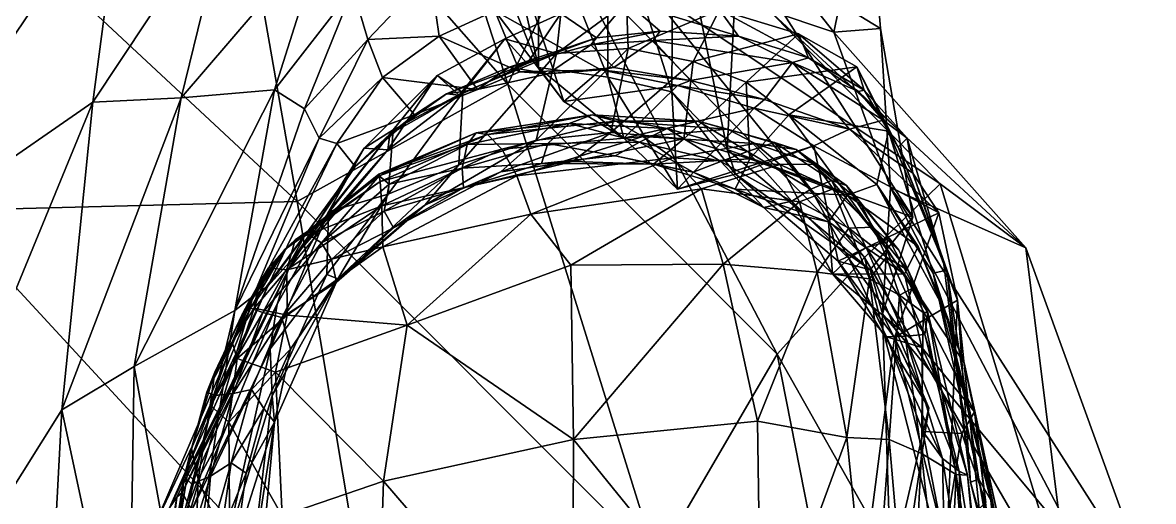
# Model space of a CAD drawing. Extents: x -1.6 to 1.6, y -9.4 to 16.4.
# Drawn here: x 0.526 to 1.495, y 2.853 to 3.263 of the extents above; entities that cross this region are included whole.
import ezdxf

# ---------------------------------------------------------------- set-up
doc = ezdxf.new("R2010")
doc.units = 0
doc.layers.add('DIPLODOC$LWO', color=1, linetype='CONTINUOUS')

msp = doc.modelspace()

# ---------------------------------------------------------------- linework, layer by layer
at = {"layer": 'DIPLODOC$LWO'}
for points in [[(0.69429, 3.49132, 4.54681), (0.94174, 3.21039, 4.4929), (0.84271, 3.51549, 4.28379)], [(0.99394, 3.3205, 4.21262), (0.84271, 3.51549, 4.28379), (0.94174, 3.21039, 4.4929)], [(0.40686, 3.43959, 4.84255), (0.76109, 3.11, 4.76866), (0.69429, 3.49132, 4.54681)], [(0.94174, 3.21039, 4.4929), (0.69429, 3.49132, 4.54681), (0.76109, 3.11, 4.76866)], [(0.76109, 3.11, 4.76866), (0.40686, 3.43959, 4.84255), (0.45885, 3.10232, 5.07512)], [(1.22107, 3.25492, 3.47584), (1.24984, 3.39283, 3.39037), (1.12637, 3.37462, 3.60466)], [(1.2609, 3.2581, 3.11311), (1.13863, 3.33263, 2.94689), (1.24984, 3.39283, 3.39037)], [(1.22107, 3.25492, 3.47584), (1.2609, 3.2581, 3.11311), (1.24984, 3.39283, 3.39037)], [(0.61184, 3.38979, 2.6781), (0.58612, 3.19479, 2.52827), (0.38632, 3.05686, 2.75381)], [(0.50572, 3.36857, 2.97453), (0.61184, 3.38979, 2.6781), (0.38632, 3.05686, 2.75381)], [(0.61184, 3.38979, 2.6781), (0.70455, 3.3735, 2.40181), (0.58612, 3.19479, 2.52827)], [(0.90181, 3.38988, 2.33928), (0.96812, 3.36338, 2.52294), (0.96799, 3.22451, 2.26792)], [(0.94323, 3.3348, 2.13403), (0.90181, 3.38988, 2.33928), (0.96799, 3.22451, 2.26792)], [(1.08336, 3.38479, 2.83204), (1.08218, 3.20372, 2.4254), (1.02713, 3.3777, 2.67525)], [(1.12957, 3.15445, 2.47845), (1.08218, 3.20372, 2.4254), (1.08336, 3.38479, 2.83204)], [(1.13863, 3.33263, 2.94689), (1.12957, 3.15445, 2.47845), (1.08336, 3.38479, 2.83204)], [(0.70455, 3.3735, 2.40181), (0.66169, 3.19856, 2.27141), (0.58612, 3.19479, 2.52827)], [(0.70455, 3.3735, 2.40181), (0.78514, 3.34234, 2.20779), (0.66169, 3.19856, 2.27141)], [(1.02713, 3.3777, 2.67525), (1.02723, 3.21638, 2.3546), (0.96812, 3.36338, 2.52294)], [(1.08218, 3.20372, 2.4254), (1.02723, 3.21638, 2.3546), (1.02713, 3.3777, 2.67525)], [(1.16572, 3.27334, 3.75374), (1.22107, 3.25492, 3.47584), (1.12637, 3.37462, 3.60466)], [(1.02723, 3.21638, 2.3546), (0.96799, 3.22451, 2.26792), (0.96812, 3.36338, 2.52294)], [(0.78514, 3.34234, 2.20779), (0.74169, 3.20546, 2.10123), (0.66169, 3.19856, 2.27141)], [(0.74169, 3.20546, 2.10123), (0.78514, 3.34234, 2.20779), (0.80881, 3.29189, 2.07314)], [(0.93042, 3.27322, 1.94379), (0.94323, 3.3348, 2.13403), (0.98963, 3.19554, 2.03758)], [(0.94323, 3.3348, 2.13403), (0.96799, 3.22451, 2.26792), (0.98963, 3.19554, 2.03758)], [(1.28878, 3.09661, 2.64541), (1.12957, 3.15445, 2.47845), (1.13863, 3.33263, 2.94689)], [(1.2609, 3.2581, 3.11311), (1.28878, 3.09661, 2.64541), (1.13863, 3.33263, 2.94689)], [(0.94174, 3.21039, 4.4929), (1.17255, 2.97932, 4.43327), (0.99394, 3.3205, 4.21262)], [(1.24733, 3.06188, 4.18154), (1.06075, 3.29287, 3.9993), (0.99394, 3.3205, 4.21262)], [(1.17255, 2.97932, 4.43327), (1.24733, 3.06188, 4.18154), (0.99394, 3.3205, 4.21262)], [(0.8217, 3.24869, 1.97452), (0.80881, 3.29189, 2.07314), (0.87507, 3.30472, 2.04101)], [(0.8217, 3.24869, 1.97452), (0.87507, 3.30472, 2.04101), (0.88296, 3.25152, 1.91322)], [(0.88296, 3.25152, 1.91322), (0.87507, 3.30472, 2.04101), (0.93042, 3.27322, 1.94379)], [(0.76738, 3.1891, 1.9986), (0.74169, 3.20546, 2.10123), (0.80881, 3.29189, 2.07314)], [(0.76738, 3.1891, 1.9986), (0.80881, 3.29189, 2.07314), (0.8217, 3.24869, 1.97452)], [(1.31208, 3.12508, 3.92491), (1.16572, 3.27334, 3.75374), (1.06075, 3.29287, 3.9993)], [(1.24733, 3.06188, 4.18154), (1.31208, 3.12508, 3.92491), (1.06075, 3.29287, 3.9993)], [(1.04335, 3.28053, 1.33566), (1.04486, 3.24095, 1.05783), (0.98328, 3.23671, 1.06615)], [(0.98697, 3.2708, 1.34229), (1.04335, 3.28053, 1.33566), (0.98328, 3.23671, 1.06615)], [(1.04335, 3.28053, 1.33566), (0.98697, 3.2708, 1.34229), (1.01767, 3.25014, 1.5421)], [(1.01767, 3.25014, 1.5421), (1.07232, 3.25566, 1.55522), (1.04335, 3.28053, 1.33566)], [(1.04335, 3.28053, 1.33566), (1.07232, 3.25566, 1.55522), (1.13943, 3.25137, 1.53599)], [(1.13943, 3.25137, 1.53599), (1.12308, 3.27392, 1.32587), (1.04335, 3.28053, 1.33566)], [(1.04486, 3.24095, 1.05783), (1.04335, 3.28053, 1.33566), (1.12308, 3.27392, 1.32587)], [(0.88296, 3.25152, 1.91322), (0.93042, 3.27322, 1.94379), (0.95195, 3.2208, 1.81173)], [(0.93042, 3.27322, 1.94379), (0.98963, 3.19554, 2.03758), (1.02135, 3.22262, 1.80521)], [(0.95195, 3.2208, 1.81173), (0.93042, 3.27322, 1.94379), (1.02135, 3.22262, 1.80521)], [(0.939, 3.24901, 1.33345), (0.98697, 3.2708, 1.34229), (0.98328, 3.23671, 1.06615)], [(0.98697, 3.2708, 1.34229), (0.939, 3.24901, 1.33345), (0.95822, 3.22817, 1.5479)], [(0.95822, 3.22817, 1.5479), (1.01767, 3.25014, 1.5421), (0.98697, 3.2708, 1.34229)], [(1.12308, 3.27392, 1.32587), (1.10034, 3.22973, 1.05837), (1.04486, 3.24095, 1.05783)], [(1.10034, 3.22973, 1.05837), (1.12308, 3.27392, 1.32587), (1.19084, 3.25355, 1.32182)], [(1.12308, 3.27392, 1.32587), (1.13943, 3.25137, 1.53599), (1.19944, 3.23296, 1.53173)], [(1.19944, 3.23296, 1.53173), (1.19084, 3.25355, 1.32182), (1.12308, 3.27392, 1.32587)], [(1.38548, 3.07022, 3.62038), (1.22107, 3.25492, 3.47584), (1.16572, 3.27334, 3.75374)], [(1.31208, 3.12508, 3.92491), (1.38548, 3.07022, 3.62038), (1.16572, 3.27334, 3.75374)], [(1.26969, 3.12149, 3.12965), (1.2609, 3.2581, 3.11311), (1.22107, 3.25492, 3.47584)], [(1.2609, 3.2581, 3.11311), (1.26969, 3.12149, 3.12965), (1.28878, 3.09661, 2.64541)], [(0.78003, 3.1642, 1.92586), (0.76738, 3.1891, 1.9986), (0.8217, 3.24869, 1.97452)], [(0.78003, 3.1642, 1.92586), (0.8217, 3.24869, 1.97452), (0.83428, 3.21604, 1.88778)], [(0.83428, 3.21604, 1.88778), (0.8217, 3.24869, 1.97452), (0.88296, 3.25152, 1.91322)], [(0.83428, 3.21604, 1.88778), (0.88296, 3.25152, 1.91322), (0.91555, 3.2059, 1.75697)], [(0.88103, 3.21776, 1.34303), (0.939, 3.24901, 1.33345), (0.90304, 3.20324, 1.05508)], [(0.939, 3.24901, 1.33345), (0.88103, 3.21776, 1.34303), (0.90006, 3.20104, 1.54978)], [(0.91555, 3.2059, 1.75697), (0.88296, 3.25152, 1.91322), (0.95195, 3.2208, 1.81173)], [(0.90006, 3.20104, 1.54978), (0.95822, 3.22817, 1.5479), (0.939, 3.24901, 1.33345)], [(0.98328, 3.23671, 1.06615), (0.90304, 3.20324, 1.05508), (0.939, 3.24901, 1.33345)], [(1.01767, 3.25014, 1.5421), (0.95822, 3.22817, 1.5479), (0.94287, 3.22492, 1.63179)], [(0.94287, 3.22492, 1.63179), (1.01289, 3.24407, 1.61093), (1.01767, 3.25014, 1.5421)], [(1.07232, 3.25566, 1.55522), (1.01767, 3.25014, 1.5421), (1.01289, 3.24407, 1.61093)], [(1.01289, 3.24407, 1.61093), (1.06614, 3.24778, 1.61082), (1.07232, 3.25566, 1.55522)], [(1.06614, 3.24778, 1.61082), (1.01289, 3.24407, 1.61093), (1.03241, 3.22455, 1.73748)], [(1.03241, 3.22455, 1.73748), (1.09824, 3.21357, 1.74728), (1.06614, 3.24778, 1.61082)], [(1.06614, 3.24778, 1.61082), (1.13943, 3.25137, 1.53599), (1.07232, 3.25566, 1.55522)], [(1.06614, 3.24778, 1.61082), (1.18558, 3.22892, 1.59742), (1.13943, 3.25137, 1.53599)], [(1.18558, 3.22892, 1.59742), (1.06614, 3.24778, 1.61082), (1.09824, 3.21357, 1.74728)], [(1.19084, 3.25355, 1.32182), (1.14584, 3.21199, 1.0549), (1.10034, 3.22973, 1.05837)], [(1.18558, 3.22892, 1.59742), (1.19944, 3.23296, 1.53173), (1.13943, 3.25137, 1.53599)], [(1.14584, 3.21199, 1.0549), (1.19084, 3.25355, 1.32182), (1.24074, 3.22518, 1.31695)], [(1.19084, 3.25355, 1.32182), (1.19944, 3.23296, 1.53173), (1.24696, 3.2053, 1.52279)], [(1.24696, 3.2053, 1.52279), (1.24074, 3.22518, 1.31695), (1.19084, 3.25355, 1.32182)], [(1.22107, 3.25492, 3.47584), (1.38548, 3.07022, 3.62038), (1.26969, 3.12149, 3.12965)], [(0.98328, 3.23671, 1.06615), (0.96606, 3.16233, 0.77554), (0.89982, 3.14136, 0.77294)], [(0.90304, 3.20324, 1.05508), (0.98328, 3.23671, 1.06615), (0.89982, 3.14136, 0.77294)], [(0.97585, 3.21911, 1.75274), (1.01289, 3.24407, 1.61093), (0.94287, 3.22492, 1.63179)], [(1.04486, 3.24095, 1.05783), (1.02994, 3.16901, 0.77397), (0.96606, 3.16233, 0.77554)], [(0.98328, 3.23671, 1.06615), (1.04486, 3.24095, 1.05783), (0.96606, 3.16233, 0.77554)], [(0.97585, 3.21911, 1.75274), (1.03241, 3.22455, 1.73748), (1.01289, 3.24407, 1.61093)], [(1.02994, 3.16901, 0.77397), (1.04486, 3.24095, 1.05783), (1.10034, 3.22973, 1.05837)], [(0.95822, 3.22817, 1.5479), (0.90006, 3.20104, 1.54978), (0.88905, 3.20213, 1.62646)], [(0.88905, 3.20213, 1.62646), (0.94287, 3.22492, 1.63179), (0.95822, 3.22817, 1.5479)], [(1.10034, 3.22973, 1.05837), (1.09259, 3.16341, 0.77442), (1.02994, 3.16901, 0.77397)], [(1.09259, 3.16341, 0.77442), (1.10034, 3.22973, 1.05837), (1.14584, 3.21199, 1.0549)], [(1.09824, 3.21357, 1.74728), (1.16156, 3.19713, 1.7532), (1.18558, 3.22892, 1.59742)], [(1.16156, 3.19713, 1.7532), (1.23433, 3.17174, 1.73231), (1.18558, 3.22892, 1.59742)], [(1.18558, 3.22892, 1.59742), (1.24228, 3.20406, 1.60287), (1.19944, 3.23296, 1.53173)], [(1.18558, 3.22892, 1.59742), (1.26333, 3.1795, 1.66026), (1.24228, 3.20406, 1.60287)], [(1.23433, 3.17174, 1.73231), (1.26333, 3.1795, 1.66026), (1.18558, 3.22892, 1.59742)], [(1.24228, 3.20406, 1.60287), (1.24696, 3.2053, 1.52279), (1.19944, 3.23296, 1.53173)], [(0.81865, 3.15552, 1.3471), (0.88103, 3.21776, 1.34303), (0.84344, 3.17137, 1.07483)], [(0.88103, 3.21776, 1.34303), (0.81865, 3.15552, 1.3471), (0.8388, 3.15409, 1.53835)], [(0.8388, 3.15409, 1.53835), (0.90006, 3.20104, 1.54978), (0.88103, 3.21776, 1.34303)], [(0.90304, 3.20324, 1.05508), (0.84344, 3.17137, 1.07483), (0.88103, 3.21776, 1.34303)], [(0.91555, 3.2059, 1.75697), (0.94287, 3.22492, 1.63179), (0.88905, 3.20213, 1.62646)], [(0.91555, 3.2059, 1.75697), (0.97585, 3.21911, 1.75274), (0.94287, 3.22492, 1.63179)], [(0.95195, 3.2208, 1.81173), (0.97585, 3.21911, 1.75274), (0.91555, 3.2059, 1.75697)], [(0.95195, 3.2208, 1.81173), (1.02135, 3.22262, 1.80521), (0.97585, 3.21911, 1.75274)], [(1.0411, 3.16402, 2.08883), (0.98963, 3.19554, 2.03758), (0.96799, 3.22451, 2.26792)], [(1.02723, 3.21638, 2.3546), (1.0411, 3.16402, 2.08883), (0.96799, 3.22451, 2.26792)], [(1.02135, 3.22262, 1.80521), (1.03241, 3.22455, 1.73748), (0.97585, 3.21911, 1.75274)], [(1.08703, 3.20918, 1.81423), (1.02135, 3.22262, 1.80521), (0.98963, 3.19554, 2.03758)], [(1.09824, 3.21357, 1.74728), (1.03241, 3.22455, 1.73748), (1.02135, 3.22262, 1.80521)], [(1.02135, 3.22262, 1.80521), (1.08703, 3.20918, 1.81423), (1.09824, 3.21357, 1.74728)], [(1.24074, 3.22518, 1.31695), (1.18249, 3.18412, 1.0525), (1.14584, 3.21199, 1.0549)], [(1.18249, 3.18412, 1.0525), (1.24074, 3.22518, 1.31695), (1.26775, 3.17005, 1.3073)], [(1.24074, 3.22518, 1.31695), (1.24696, 3.2053, 1.52279), (1.2762, 3.15635, 1.50282)], [(1.2762, 3.15635, 1.50282), (1.26775, 3.17005, 1.3073), (1.24074, 3.22518, 1.31695)], [(0.76109, 3.11, 4.76866), (1.06919, 2.80185, 4.68627), (0.94174, 3.21039, 4.4929)], [(0.79504, 3.1596, 1.86432), (0.78003, 3.1642, 1.92586), (0.83428, 3.21604, 1.88778)], [(0.79504, 3.1596, 1.86432), (0.83428, 3.21604, 1.88778), (0.86179, 3.18401, 1.76243)], [(0.86179, 3.18401, 1.76243), (0.83428, 3.21604, 1.88778), (0.91555, 3.2059, 1.75697)], [(1.17255, 2.97932, 4.43327), (0.94174, 3.21039, 4.4929), (1.06919, 2.80185, 4.68627)], [(1.0411, 3.16402, 2.08883), (1.08703, 3.20918, 1.81423), (0.98963, 3.19554, 2.03758)], [(1.08708, 3.12036, 2.13982), (1.0411, 3.16402, 2.08883), (1.02723, 3.21638, 2.3546)], [(1.08218, 3.20372, 2.4254), (1.08708, 3.12036, 2.13982), (1.02723, 3.21638, 2.3546)], [(1.15264, 3.18968, 1.81835), (1.08703, 3.20918, 1.81423), (1.0411, 3.16402, 2.08883)], [(1.16156, 3.19713, 1.7532), (1.09824, 3.21357, 1.74728), (1.08703, 3.20918, 1.81423)], [(1.08703, 3.20918, 1.81423), (1.15264, 3.18968, 1.81835), (1.16156, 3.19713, 1.7532)], [(1.14584, 3.21199, 1.0549), (1.14892, 3.14654, 0.77962), (1.09259, 3.16341, 0.77442)], [(1.14892, 3.14654, 0.77962), (1.14584, 3.21199, 1.0549), (1.18249, 3.18412, 1.0525)], [(0.55935, 2.9316, 2.43012), (0.58612, 3.19479, 2.52827), (0.66169, 3.19856, 2.27141)], [(0.62141, 2.96874, 2.15369), (0.55935, 2.9316, 2.43012), (0.66169, 3.19856, 2.27141)], [(0.62141, 2.96874, 2.15369), (0.66169, 3.19856, 2.27141), (0.74169, 3.20546, 2.10123)], [(0.70774, 3.0167, 1.92238), (0.62141, 2.96874, 2.15369), (0.74169, 3.20546, 2.10123)], [(0.70774, 3.0167, 1.92238), (0.74169, 3.20546, 2.10123), (0.76738, 3.1891, 1.9986)], [(0.90006, 3.20104, 1.54978), (0.8388, 3.15409, 1.53835), (0.84052, 3.16756, 1.6393)], [(0.90304, 3.20324, 1.05508), (0.89982, 3.14136, 0.77294), (0.83901, 3.11626, 0.79902)], [(0.84344, 3.17137, 1.07483), (0.90304, 3.20324, 1.05508), (0.83901, 3.11626, 0.79902)], [(0.84052, 3.16756, 1.6393), (0.88905, 3.20213, 1.62646), (0.90006, 3.20104, 1.54978)], [(0.86179, 3.18401, 1.76243), (0.88905, 3.20213, 1.62646), (0.84052, 3.16756, 1.6393)], [(0.86179, 3.18401, 1.76243), (0.91555, 3.2059, 1.75697), (0.88905, 3.20213, 1.62646)], [(1.13688, 3.13337, 2.16762), (1.08708, 3.12036, 2.13982), (1.08218, 3.20372, 2.4254)], [(1.12957, 3.15445, 2.47845), (1.13688, 3.13337, 2.16762), (1.08218, 3.20372, 2.4254)], [(1.24228, 3.20406, 1.60287), (1.28379, 3.16413, 1.59373), (1.24696, 3.2053, 1.52279)], [(1.28379, 3.16413, 1.59373), (1.24228, 3.20406, 1.60287), (1.26333, 3.1795, 1.66026)], [(1.28379, 3.16413, 1.59373), (1.2762, 3.15635, 1.50282), (1.24696, 3.2053, 1.52279)], [(0.32139, 2.55201, 2.62744), (0.38632, 3.05686, 2.75381), (0.58612, 3.19479, 2.52827)], [(0.55935, 2.9316, 2.43012), (0.32139, 2.55201, 2.62744), (0.58612, 3.19479, 2.52827)], [(0.70774, 3.0167, 1.92238), (0.76738, 3.1891, 1.9986), (0.78003, 3.1642, 1.92586)], [(1.08708, 3.12036, 2.13982), (1.15264, 3.18968, 1.81835), (1.0411, 3.16402, 2.08883)], [(1.20388, 3.15754, 1.81826), (1.15264, 3.18968, 1.81835), (1.08708, 3.12036, 2.13982)], [(1.23433, 3.17174, 1.73231), (1.16156, 3.19713, 1.7532), (1.15264, 3.18968, 1.81835)], [(1.15264, 3.18968, 1.81835), (1.20388, 3.15754, 1.81826), (1.23433, 3.17174, 1.73231)], [(0.79504, 3.1596, 1.86432), (0.86179, 3.18401, 1.76243), (0.81092, 3.13989, 1.77173)], [(0.81092, 3.13989, 1.77173), (0.86179, 3.18401, 1.76243), (0.84052, 3.16756, 1.6393)], [(0.99425, 3.17675, 0.22497), (1.01382, 3.18419, 0.16854), (0.91467, 3.16878, 0.1615)], [(0.92415, 3.1672, 0.11745), (0.91467, 3.16878, 0.1615), (1.01382, 3.18419, 0.16854)], [(1.01382, 3.18419, 0.16854), (1.03421, 3.17864, 0.12486), (0.92415, 3.1672, 0.11745)], [(0.93653, 3.15456, 0.08059), (0.92415, 3.1672, 0.11745), (1.03421, 3.17864, 0.12486)], [(1.03421, 3.17864, 0.12486), (1.05739, 3.16549, 0.08874), (0.93653, 3.15456, 0.08059)], [(1.01382, 3.18419, 0.16854), (0.99425, 3.17675, 0.22497), (1.07829, 3.17239, 0.23142)], [(1.07829, 3.17239, 0.23142), (1.10479, 3.17861, 0.17763), (1.01382, 3.18419, 0.16854)], [(1.03421, 3.17864, 0.12486), (1.01382, 3.18419, 0.16854), (1.10479, 3.17861, 0.17763)], [(1.10479, 3.17861, 0.17763), (1.13, 3.17179, 0.13296), (1.03421, 3.17864, 0.12486)], [(1.05739, 3.16549, 0.08874), (1.03421, 3.17864, 0.12486), (1.13, 3.17179, 0.13296)], [(1.07829, 3.17239, 0.23142), (1.1471, 3.15269, 0.23646), (1.10479, 3.17861, 0.17763)], [(1.10479, 3.17861, 0.17763), (1.17014, 3.1603, 0.1786), (1.13, 3.17179, 0.13296)], [(1.1471, 3.15269, 0.23646), (1.17014, 3.1603, 0.1786), (1.10479, 3.17861, 0.17763)], [(1.18249, 3.18412, 1.0525), (1.23268, 3.11517, 0.76963), (1.14892, 3.14654, 0.77962)], [(1.23268, 3.11517, 0.76963), (1.18249, 3.18412, 1.0525), (1.25793, 3.12443, 1.04822)], [(1.26775, 3.17005, 1.3073), (1.25793, 3.12443, 1.04822), (1.18249, 3.18412, 1.0525)], [(1.28876, 3.13408, 1.66295), (1.26333, 3.1795, 1.66026), (1.23433, 3.17174, 1.73231)], [(1.26333, 3.1795, 1.66026), (1.28876, 3.13408, 1.66295), (1.28379, 3.16413, 1.59373)], [(0.788, 3.1011, 1.05764), (0.84344, 3.17137, 1.07483), (0.83901, 3.11626, 0.79902)], [(0.84344, 3.17137, 1.07483), (0.788, 3.1011, 1.05764), (0.81865, 3.15552, 1.3471)], [(0.83117, 3.13324, 0.12692), (0.83155, 3.13175, 0.17936), (0.91467, 3.16878, 0.1615)], [(0.91467, 3.16878, 0.1615), (0.92415, 3.1672, 0.11745), (0.83117, 3.13324, 0.12692)], [(0.90682, 3.15862, 0.22357), (0.91467, 3.16878, 0.1615), (0.83155, 3.13175, 0.17936)], [(0.97588, 3.15947, 0.29529), (0.99425, 3.17675, 0.22497), (0.90682, 3.15862, 0.22357)], [(0.91467, 3.16878, 0.1615), (0.90682, 3.15862, 0.22357), (0.99425, 3.17675, 0.22497)], [(1.02994, 3.16901, 0.77397), (0.99711, 3.14412, 0.57135), (0.93576, 3.1353, 0.572)], [(0.96606, 3.16233, 0.77554), (1.02994, 3.16901, 0.77397), (0.93576, 3.1353, 0.572)], [(0.99425, 3.17675, 0.22497), (0.97588, 3.15947, 0.29529), (1.05443, 3.16074, 0.29663)], [(1.05443, 3.16074, 0.29663), (1.07829, 3.17239, 0.23142), (0.99425, 3.17675, 0.22497)], [(0.99711, 3.14412, 0.57135), (1.02994, 3.16901, 0.77397), (1.09259, 3.16341, 0.77442)], [(1.05443, 3.16074, 0.29663), (1.12411, 3.14411, 0.30405), (1.07829, 3.17239, 0.23142)], [(1.13, 3.17179, 0.13296), (1.15352, 3.15965, 0.09595), (1.05739, 3.16549, 0.08874)], [(1.12411, 3.14411, 0.30405), (1.1471, 3.15269, 0.23646), (1.07829, 3.17239, 0.23142)], [(1.15352, 3.15965, 0.09595), (1.13, 3.17179, 0.13296), (1.18872, 3.15441, 0.1299)], [(1.17014, 3.1603, 0.1786), (1.18872, 3.15441, 0.1299), (1.13, 3.17179, 0.13296)], [(1.31111, 3.1002, 1.70932), (1.23433, 3.17174, 1.73231), (1.20388, 3.15754, 1.81826)], [(1.23433, 3.17174, 1.73231), (1.31111, 3.1002, 1.70932), (1.28876, 3.13408, 1.66295)], [(1.26775, 3.17005, 1.3073), (1.30617, 3.0486, 1.2804), (1.25793, 3.12443, 1.04822)], [(1.31793, 3.05118, 1.4515), (1.30617, 3.0486, 1.2804), (1.26775, 3.17005, 1.3073)], [(1.2762, 3.15635, 1.50282), (1.31793, 3.05118, 1.4515), (1.26775, 3.17005, 1.3073)], [(0.78003, 3.1642, 1.92586), (0.72344, 3.02897, 1.83807), (0.70774, 3.0167, 1.92238)], [(0.72344, 3.02897, 1.83807), (0.78003, 3.1642, 1.92586), (0.79504, 3.1596, 1.86432)], [(0.79504, 3.1596, 1.86432), (0.73604, 3.03744, 1.75055), (0.72344, 3.02897, 1.83807)], [(0.73604, 3.03744, 1.75055), (0.79504, 3.1596, 1.86432), (0.81092, 3.13989, 1.77173)], [(0.75956, 3.06331, 1.62647), (0.84052, 3.16756, 1.6393), (0.8388, 3.15409, 1.53835)], [(0.81092, 3.13989, 1.77173), (0.84052, 3.16756, 1.6393), (0.75956, 3.06331, 1.62647)], [(0.83235, 3.12706, 0.08832), (0.83117, 3.13324, 0.12692), (0.92415, 3.1672, 0.11745)], [(0.92415, 3.1672, 0.11745), (0.93653, 3.15456, 0.08059), (0.83235, 3.12706, 0.08832)], [(0.96606, 3.16233, 0.77554), (0.93576, 3.1353, 0.572), (0.87052, 3.10667, 0.57603)], [(0.89982, 3.14136, 0.77294), (0.96606, 3.16233, 0.77554), (0.87052, 3.10667, 0.57603)], [(0.97041, 3.14245, 0.38619), (0.97588, 3.15947, 0.29529), (0.90261, 3.1383, 0.29965)], [(0.90682, 3.15862, 0.22357), (0.90261, 3.1383, 0.29965), (0.97588, 3.15947, 0.29529)], [(0.94935, 3.13172, 0.04663), (0.93653, 3.15456, 0.08059), (1.05739, 3.16549, 0.08874)], [(1.05739, 3.16549, 0.08874), (1.08319, 3.14737, 0.05615), (0.94935, 3.13172, 0.04663)], [(0.97588, 3.15947, 0.29529), (0.97041, 3.14245, 0.38619), (1.03378, 3.14908, 0.37128)], [(1.03378, 3.14908, 0.37128), (1.05443, 3.16074, 0.29663), (0.97588, 3.15947, 0.29529)], [(1.09259, 3.16341, 0.77442), (1.0665, 3.14185, 0.56034), (0.99711, 3.14412, 0.57135)], [(1.03378, 3.14908, 0.37128), (1.10042, 3.13511, 0.39358), (1.05443, 3.16074, 0.29663)], [(1.10042, 3.13511, 0.39358), (1.12411, 3.14411, 0.30405), (1.05443, 3.16074, 0.29663)], [(1.08319, 3.14737, 0.05615), (1.05739, 3.16549, 0.08874), (1.15352, 3.15965, 0.09595)], [(1.0665, 3.14185, 0.56034), (1.09259, 3.16341, 0.77442), (1.14892, 3.14654, 0.77962)], [(1.15352, 3.15965, 0.09595), (1.17475, 3.14151, 0.06187), (1.08319, 3.14737, 0.05615)], [(1.1471, 3.15269, 0.23646), (1.20139, 3.12046, 0.23725), (1.17014, 3.1603, 0.1786)], [(1.20535, 3.14197, 0.09217), (1.15352, 3.15965, 0.09595), (1.18872, 3.15441, 0.1299)], [(1.17475, 3.14151, 0.06187), (1.15352, 3.15965, 0.09595), (1.20535, 3.14197, 0.09217)], [(1.17014, 3.1603, 0.1786), (1.21897, 3.12782, 0.17081), (1.18872, 3.15441, 0.1299)], [(1.20139, 3.12046, 0.23725), (1.21897, 3.12782, 0.17081), (1.17014, 3.1603, 0.1786)], [(1.2762, 3.15635, 1.50282), (1.28379, 3.16413, 1.59373), (1.31539, 3.05622, 1.56736)], [(1.31539, 3.05622, 1.56736), (1.28379, 3.16413, 1.59373), (1.28876, 3.13408, 1.66295)], [(0.74391, 3.02204, 1.31852), (0.81865, 3.15552, 1.3471), (0.788, 3.1011, 1.05764)], [(0.81865, 3.15552, 1.3471), (0.74391, 3.02204, 1.31852), (0.75364, 3.05204, 1.50943)], [(0.75364, 3.05204, 1.50943), (0.8388, 3.15409, 1.53835), (0.81865, 3.15552, 1.3471)], [(0.8388, 3.15409, 1.53835), (0.75364, 3.05204, 1.50943), (0.75956, 3.06331, 1.62647)], [(0.83155, 3.13175, 0.17936), (0.83997, 3.12487, 0.23983), (0.90682, 3.15862, 0.22357)], [(0.83366, 3.10604, 0.05223), (0.83235, 3.12706, 0.08832), (0.93653, 3.15456, 0.08059)], [(0.93653, 3.15456, 0.08059), (0.94935, 3.13172, 0.04663), (0.83366, 3.10604, 0.05223)], [(0.90261, 3.1383, 0.29965), (0.90682, 3.15862, 0.22357), (0.83997, 3.12487, 0.23983)], [(1.13688, 3.13337, 2.16762), (1.20388, 3.15754, 1.81826), (1.08708, 3.12036, 2.13982)], [(1.12411, 3.14411, 0.30405), (1.18502, 3.11017, 0.31381), (1.1471, 3.15269, 0.23646)], [(1.25212, 3.05149, 2.32052), (1.13688, 3.13337, 2.16762), (1.12957, 3.15445, 2.47845)], [(1.28878, 3.09661, 2.64541), (1.25212, 3.05149, 2.32052), (1.12957, 3.15445, 2.47845)], [(1.22478, 3.05875, 1.8667), (1.20388, 3.15754, 1.81826), (1.13688, 3.13337, 2.16762)], [(1.18502, 3.11017, 0.31381), (1.20139, 3.12046, 0.23725), (1.1471, 3.15269, 0.23646)], [(1.20535, 3.14197, 0.09217), (1.18872, 3.15441, 0.1299), (1.23173, 3.12352, 0.11942)], [(1.21897, 3.12782, 0.17081), (1.23173, 3.12352, 0.11942), (1.18872, 3.15441, 0.1299)], [(1.20388, 3.15754, 1.81826), (1.22478, 3.05875, 1.8667), (1.31111, 3.1002, 1.70932)], [(1.31539, 3.05622, 1.56736), (1.31793, 3.05118, 1.4515), (1.2762, 3.15635, 1.50282)], [(0.73604, 3.03744, 1.75055), (0.81092, 3.13989, 1.77173), (0.75956, 3.06331, 1.62647)], [(0.89982, 3.14136, 0.77294), (0.87052, 3.10667, 0.57603), (0.79594, 3.04364, 0.61354)], [(0.83901, 3.11626, 0.79902), (0.89982, 3.14136, 0.77294), (0.79594, 3.04364, 0.61354)], [(0.90261, 3.1383, 0.29965), (0.90364, 3.12151, 0.39084), (0.97041, 3.14245, 0.38619)], [(0.99711, 3.14412, 0.57135), (0.97041, 3.14245, 0.38619), (0.90364, 3.12151, 0.39084)], [(0.93576, 3.1353, 0.572), (0.99711, 3.14412, 0.57135), (0.90364, 3.12151, 0.39084)], [(0.96135, 3.09892, 0.02139), (0.94935, 3.13172, 0.04663), (1.08319, 3.14737, 0.05615)], [(1.08319, 3.14737, 0.05615), (1.10759, 3.12065, 0.02892), (0.96135, 3.09892, 0.02139)], [(1.0665, 3.14185, 0.56034), (1.03378, 3.14908, 0.37128), (0.97041, 3.14245, 0.38619)], [(0.99711, 3.14412, 0.57135), (1.0665, 3.14185, 0.56034), (0.97041, 3.14245, 0.38619)], [(1.10042, 3.13511, 0.39358), (1.03378, 3.14908, 0.37128), (1.0665, 3.14185, 0.56034)], [(1.14892, 3.14654, 0.77962), (1.13661, 3.12034, 0.58166), (1.0665, 3.14185, 0.56034)], [(1.13661, 3.12034, 0.58166), (1.10042, 3.13511, 0.39358), (1.0665, 3.14185, 0.56034)], [(1.10759, 3.12065, 0.02892), (1.08319, 3.14737, 0.05615), (1.17475, 3.14151, 0.06187)], [(1.10042, 3.13511, 0.39358), (1.16097, 3.10473, 0.40601), (1.12411, 3.14411, 0.30405)], [(1.17475, 3.14151, 0.06187), (1.19155, 3.10954, 0.03509), (1.10759, 3.12065, 0.02892)], [(1.16097, 3.10473, 0.40601), (1.18502, 3.11017, 0.31381), (1.12411, 3.14411, 0.30405)], [(1.13661, 3.12034, 0.58166), (1.14892, 3.14654, 0.77962), (1.23268, 3.11517, 0.76963)], [(1.22046, 3.12067, 0.06101), (1.17475, 3.14151, 0.06187), (1.20535, 3.14197, 0.09217)], [(1.19155, 3.10954, 0.03509), (1.17475, 3.14151, 0.06187), (1.22046, 3.12067, 0.06101)], [(1.24277, 3.11045, 0.08608), (1.20535, 3.14197, 0.09217), (1.23173, 3.12352, 0.11942)], [(1.22046, 3.12067, 0.06101), (1.20535, 3.14197, 0.09217), (1.24277, 3.11045, 0.08608)], [(0.83117, 3.13324, 0.12692), (0.75063, 3.06878, 0.10909), (0.76872, 3.08276, 0.16577)], [(0.75063, 3.06878, 0.10909), (0.83117, 3.13324, 0.12692), (0.83235, 3.12706, 0.08832)], [(0.83155, 3.13175, 0.17936), (0.83117, 3.13324, 0.12692), (0.76872, 3.08276, 0.16577)], [(0.83155, 3.13175, 0.17936), (0.76872, 3.08276, 0.16577), (0.78187, 3.0746, 0.24525)], [(0.83997, 3.12487, 0.23983), (0.83155, 3.13175, 0.17936), (0.78187, 3.0746, 0.24525)], [(0.83454, 3.07119, 0.02681), (0.83366, 3.10604, 0.05223), (0.94935, 3.13172, 0.04663)], [(0.94935, 3.13172, 0.04663), (0.96135, 3.09892, 0.02139), (0.83454, 3.07119, 0.02681)], [(0.90364, 3.12151, 0.39084), (0.90261, 3.1383, 0.29965), (0.83566, 3.10164, 0.30772)], [(0.83997, 3.12487, 0.23983), (0.83566, 3.10164, 0.30772), (0.90261, 3.1383, 0.29965)], [(0.93576, 3.1353, 0.572), (0.90364, 3.12151, 0.39084), (0.84376, 3.08732, 0.40402)], [(0.87052, 3.10667, 0.57603), (0.93576, 3.1353, 0.572), (0.84376, 3.08732, 0.40402)], [(1.16097, 3.10473, 0.40601), (1.10042, 3.13511, 0.39358), (1.13661, 3.12034, 0.58166)], [(1.25212, 3.05149, 2.32052), (1.22478, 3.05875, 1.8667), (1.13688, 3.13337, 2.16762)], [(1.32706, 3.02532, 1.66486), (1.28876, 3.13408, 1.66295), (1.31111, 3.1002, 1.70932)], [(1.32706, 3.02532, 1.66486), (1.31539, 3.05622, 1.56736), (1.28876, 3.13408, 1.66295)], [(0.7595, 3.07707, 0.07412), (0.75063, 3.06878, 0.10909), (0.83235, 3.12706, 0.08832)], [(0.7595, 3.07707, 0.07412), (0.83235, 3.12706, 0.08832), (0.83366, 3.10604, 0.05223)], [(0.83566, 3.10164, 0.30772), (0.83997, 3.12487, 0.23983), (0.78187, 3.0746, 0.24525)], [(0.83566, 3.10164, 0.30772), (0.84376, 3.08732, 0.40402), (0.90364, 3.12151, 0.39084)], [(0.99556, 3.05532, 0.00823), (0.96135, 3.09892, 0.02139), (1.10759, 3.12065, 0.02892)], [(1.10759, 3.12065, 0.02892), (1.12626, 3.05614, 0.0135), (0.99556, 3.05532, 0.00823)], [(1.12626, 3.05614, 0.0135), (1.10759, 3.12065, 0.02892), (1.19155, 3.10954, 0.03509)], [(1.23268, 3.11517, 0.76963), (1.21642, 3.09235, 0.56746), (1.13661, 3.12034, 0.58166)], [(1.21642, 3.09235, 0.56746), (1.16097, 3.10473, 0.40601), (1.13661, 3.12034, 0.58166)], [(1.18502, 3.11017, 0.31381), (1.234, 3.06122, 0.29773), (1.20139, 3.12046, 0.23725)], [(1.23375, 3.08712, 0.03791), (1.19155, 3.10954, 0.03509), (1.22046, 3.12067, 0.06101)], [(1.20139, 3.12046, 0.23725), (1.24881, 3.07047, 0.21361), (1.21897, 3.12782, 0.17081)], [(1.234, 3.06122, 0.29773), (1.24881, 3.07047, 0.21361), (1.20139, 3.12046, 0.23725)], [(1.21897, 3.12782, 0.17081), (1.26328, 3.0745, 0.14418), (1.23173, 3.12352, 0.11942)], [(1.24881, 3.07047, 0.21361), (1.26328, 3.0745, 0.14418), (1.21897, 3.12782, 0.17081)], [(1.25448, 3.08781, 0.06257), (1.22046, 3.12067, 0.06101), (1.24277, 3.11045, 0.08608)], [(1.23375, 3.08712, 0.03791), (1.22046, 3.12067, 0.06101), (1.25448, 3.08781, 0.06257)], [(1.24277, 3.11045, 0.08608), (1.23173, 3.12352, 0.11942), (1.26693, 3.07977, 0.104)], [(1.26328, 3.0745, 0.14418), (1.26693, 3.07977, 0.104), (1.23173, 3.12352, 0.11942)], [(1.25793, 3.12443, 1.04822), (1.29321, 3.07123, 0.8159), (1.23268, 3.11517, 0.76963)], [(1.42475, 2.75555, 3.98323), (1.31208, 3.12508, 3.92491), (1.24733, 3.06188, 4.18154)], [(1.25793, 3.12443, 1.04822), (1.31643, 3.01608, 1.04256), (1.29321, 3.07123, 0.8159)], [(1.30617, 3.0486, 1.2804), (1.31643, 3.01608, 1.04256), (1.25793, 3.12443, 1.04822)], [(1.26969, 3.12149, 3.12965), (1.26263, 3.01368, 2.60919), (1.28878, 3.09661, 2.64541)], [(1.26969, 3.12149, 3.12965), (1.4348, 2.80722, 3.0636), (1.26263, 3.01368, 2.60919)], [(1.49484, 2.76917, 3.52031), (1.4348, 2.80722, 3.0636), (1.26969, 3.12149, 3.12965)], [(1.38548, 3.07022, 3.62038), (1.49484, 2.76917, 3.52031), (1.26969, 3.12149, 3.12965)], [(1.38548, 3.07022, 3.62038), (1.31208, 3.12508, 3.92491), (1.42475, 2.75555, 3.98323)], [(0.78667, 3.04749, 0.79768), (0.83901, 3.11626, 0.79902), (0.79594, 3.04364, 0.61354)], [(0.83901, 3.11626, 0.79902), (0.78667, 3.04749, 0.79768), (0.788, 3.1011, 1.05764)], [(1.2816, 3.04771, 0.61147), (1.21642, 3.09235, 0.56746), (1.23268, 3.11517, 0.76963)], [(1.29321, 3.07123, 0.8159), (1.2816, 3.04771, 0.61147), (1.23268, 3.11517, 0.76963)], [(1.27659, 3.06817, 0.08516), (1.24277, 3.11045, 0.08608), (1.26693, 3.07977, 0.104)], [(1.25448, 3.08781, 0.06257), (1.24277, 3.11045, 0.08608), (1.27659, 3.06817, 0.08516)], [(0.45885, 3.10232, 5.07512), (0.82975, 2.70087, 4.90835), (0.76109, 3.11, 4.76866)], [(0.82975, 2.70087, 4.90835), (0.45885, 3.10232, 5.07512), (0.47047, 2.72812, 5.1957)], [(0.73789, 2.98389, 1.05573), (0.788, 3.1011, 1.05764), (0.78667, 3.04749, 0.79768)], [(0.788, 3.1011, 1.05764), (0.73789, 2.98389, 1.05573), (0.74391, 3.02204, 1.31852)], [(0.75233, 3.05145, 0.05174), (0.83366, 3.10604, 0.05223), (0.83454, 3.07119, 0.02681)], [(0.75233, 3.05145, 0.05174), (0.7595, 3.07707, 0.07412), (0.83366, 3.10604, 0.05223)], [(1.06919, 2.80185, 4.68627), (0.76109, 3.11, 4.76866), (0.82975, 2.70087, 4.90835)], [(0.78187, 3.0746, 0.24525), (0.79044, 3.06029, 0.33257), (0.83566, 3.10164, 0.30772)], [(0.84376, 3.08732, 0.40402), (0.83566, 3.10164, 0.30772), (0.79044, 3.06029, 0.33257)], [(0.87052, 3.10667, 0.57603), (0.84376, 3.08732, 0.40402), (0.79475, 3.04097, 0.42311)], [(0.79594, 3.04364, 0.61354), (0.87052, 3.10667, 0.57603), (0.79475, 3.04097, 0.42311)], [(1.19155, 3.10954, 0.03509), (1.20675, 3.04939, 0.02034), (1.12626, 3.05614, 0.0135)], [(1.16097, 3.10473, 0.40601), (1.21986, 3.04784, 0.41613), (1.18502, 3.11017, 0.31381)], [(1.21986, 3.04784, 0.41613), (1.16097, 3.10473, 0.40601), (1.21642, 3.09235, 0.56746)], [(1.21986, 3.04784, 0.41613), (1.234, 3.06122, 0.29773), (1.18502, 3.11017, 0.31381)], [(1.20675, 3.04939, 0.02034), (1.19155, 3.10954, 0.03509), (1.23375, 3.08712, 0.03791)], [(0.8555, 3.0041, 0.01071), (0.83454, 3.07119, 0.02681), (0.96135, 3.09892, 0.02139)], [(0.96135, 3.09892, 0.02139), (0.99556, 3.05532, 0.00823), (0.8555, 3.0041, 0.01071)], [(1.2816, 3.04771, 0.61147), (1.21986, 3.04784, 0.41613), (1.21642, 3.09235, 0.56746)], [(1.31111, 3.1002, 1.70932), (1.22478, 3.05875, 1.8667), (1.273, 2.99349, 1.7774)], [(1.28878, 3.09661, 2.64541), (1.26263, 3.01368, 2.60919), (1.25212, 3.05149, 2.32052)], [(1.273, 2.99349, 1.7774), (1.32706, 3.02532, 1.66486), (1.31111, 3.1002, 1.70932)], [(0.72123, 3.01863, 0.15422), (0.76872, 3.08276, 0.16577), (0.75063, 3.06878, 0.10909)], [(0.76872, 3.08276, 0.16577), (0.72123, 3.01863, 0.15422), (0.73167, 3.01492, 0.22366)], [(0.73167, 3.01492, 0.22366), (0.78187, 3.0746, 0.24525), (0.76872, 3.08276, 0.16577)], [(0.79044, 3.06029, 0.33257), (0.79475, 3.04097, 0.42311), (0.84376, 3.08732, 0.40402)], [(1.25172, 3.0438, 0.02116), (1.20675, 3.04939, 0.02034), (1.23375, 3.08712, 0.03791)], [(1.26627, 3.06221, 0.04157), (1.23375, 3.08712, 0.03791), (1.25448, 3.08781, 0.06257)], [(1.25172, 3.0438, 0.02116), (1.23375, 3.08712, 0.03791), (1.26627, 3.06221, 0.04157)], [(1.28445, 3.05112, 0.07117), (1.25448, 3.08781, 0.06257), (1.27659, 3.06817, 0.08516)], [(1.26627, 3.06221, 0.04157), (1.25448, 3.08781, 0.06257), (1.28445, 3.05112, 0.07117)], [(0.78187, 3.0746, 0.24525), (0.73167, 3.01492, 0.22366), (0.74805, 3.01044, 0.32458)], [(0.75063, 3.06878, 0.10909), (0.7595, 3.07707, 0.07412), (0.73646, 3.05303, 0.07947)], [(0.7595, 3.07707, 0.07412), (0.75233, 3.05145, 0.05174), (0.73646, 3.05303, 0.07947)], [(0.74805, 3.01044, 0.32458), (0.79044, 3.06029, 0.33257), (0.78187, 3.0746, 0.24525)], [(1.29904, 2.9959, 0.16073), (1.26328, 3.0745, 0.14418), (1.24881, 3.07047, 0.21361)], [(1.30165, 3.01496, 0.0943), (1.26693, 3.07977, 0.104), (1.26328, 3.0745, 0.14418)], [(1.26328, 3.0745, 0.14418), (1.29904, 2.9959, 0.16073), (1.30165, 3.01496, 0.0943)], [(1.30165, 3.01496, 0.0943), (1.27659, 3.06817, 0.08516), (1.26693, 3.07977, 0.104)], [(0.75956, 3.06331, 1.62647), (0.65813, 2.85668, 1.54442), (0.65174, 2.84751, 1.62103)], [(0.65174, 2.84751, 1.62103), (0.73604, 3.03744, 1.75055), (0.75956, 3.06331, 1.62647)], [(0.65813, 2.85668, 1.54442), (0.75956, 3.06331, 1.62647), (0.75364, 3.05204, 1.50943)], [(0.75063, 3.06878, 0.10909), (0.71966, 3.02393, 0.10164), (0.71389, 3.01308, 0.11871)], [(0.75063, 3.06878, 0.10909), (0.71389, 3.01308, 0.11871), (0.72123, 3.01863, 0.15422)], [(0.75063, 3.06878, 0.10909), (0.72789, 3.03873, 0.09101), (0.71966, 3.02393, 0.10164)], [(0.75063, 3.06878, 0.10909), (0.73646, 3.05303, 0.07947), (0.72789, 3.03873, 0.09101)], [(0.75258, 3.0127, 0.03534), (0.75233, 3.05145, 0.05174), (0.83454, 3.07119, 0.02681)], [(0.75258, 3.0127, 0.03534), (0.83454, 3.07119, 0.02681), (0.8555, 3.0041, 0.01071)], [(1.28209, 2.99464, 0.2397), (1.24881, 3.07047, 0.21361), (1.234, 3.06122, 0.29773)], [(1.24881, 3.07047, 0.21361), (1.28209, 2.99464, 0.2397), (1.29904, 2.9959, 0.16073)], [(1.27723, 3.02961, 0.03536), (1.25172, 3.0438, 0.02116), (1.26627, 3.06221, 0.04157)], [(1.29065, 3.03683, 0.06017), (1.26627, 3.06221, 0.04157), (1.28445, 3.05112, 0.07117)], [(1.27723, 3.02961, 0.03536), (1.26627, 3.06221, 0.04157), (1.29065, 3.03683, 0.06017)], [(1.30165, 3.01496, 0.0943), (1.28445, 3.05112, 0.07117), (1.27659, 3.06817, 0.08516)], [(1.29321, 3.07123, 0.8159), (1.3326, 2.97178, 0.78668), (1.2816, 3.04771, 0.61147)], [(1.31643, 3.01608, 1.04256), (1.3326, 2.97178, 0.78668), (1.29321, 3.07123, 0.8159)], [(1.42475, 2.75555, 3.98323), (1.49484, 2.76917, 3.52031), (1.38548, 3.07022, 3.62038)], [(0.73646, 3.05303, 0.07947), (0.72419, 3.01864, 0.06326), (0.72789, 3.03873, 0.09101)], [(0.75233, 3.05145, 0.05174), (0.72419, 3.01864, 0.06326), (0.73646, 3.05303, 0.07947)], [(0.79475, 3.04097, 0.42311), (0.79044, 3.06029, 0.33257), (0.74805, 3.01044, 0.32458)], [(0.8555, 3.0041, 0.01071), (0.99556, 3.05532, 0.00823), (0.99781, 2.90613)], [(0.99556, 3.05532, 0.00823), (1.12626, 3.05614, 0.0135), (0.99781, 2.90613)], [(1.12626, 3.05614, 0.0135), (1.15559, 2.92171, 0.00432), (0.99781, 2.90613)], [(1.12626, 3.05614, 0.0135), (1.20675, 3.04939, 0.02034), (1.15559, 2.92171, 0.00432)], [(1.34792, 2.66878, 4.34153), (1.24733, 3.06188, 4.18154), (1.17255, 2.97932, 4.43327)], [(1.26622, 2.994, 0.33128), (1.234, 3.06122, 0.29773), (1.21986, 3.04784, 0.41613)], [(1.30229, 2.93316, 2.28138), (1.273, 2.99349, 1.7774), (1.22478, 3.05875, 1.8667)], [(1.25212, 3.05149, 2.32052), (1.30229, 2.93316, 2.28138), (1.22478, 3.05875, 1.8667)], [(1.234, 3.06122, 0.29773), (1.26622, 2.994, 0.33128), (1.28209, 2.99464, 0.2397)], [(1.34792, 2.66878, 4.34153), (1.42475, 2.75555, 3.98323), (1.24733, 3.06188, 4.18154)], [(1.31539, 3.05622, 1.56736), (1.32706, 3.02532, 1.66486), (1.33816, 2.86947, 1.51424)], [(1.31793, 3.05118, 1.4515), (1.31539, 3.05622, 1.56736), (1.33816, 2.86947, 1.51424)], [(0.75364, 3.05204, 1.50943), (0.66251, 2.86074, 1.47134), (0.65813, 2.85668, 1.54442)], [(0.66251, 2.86074, 1.47134), (0.75364, 3.05204, 1.50943), (0.74391, 3.02204, 1.31852)], [(0.75233, 3.05145, 0.05174), (0.75258, 3.0127, 0.03534), (0.72419, 3.01864, 0.06326)], [(0.78667, 3.04749, 0.79768), (0.73981, 2.94359, 0.78871), (0.73789, 2.98389, 1.05573)], [(0.73981, 2.94359, 0.78871), (0.78667, 3.04749, 0.79768), (0.79594, 3.04364, 0.61354)], [(0.79594, 3.04364, 0.61354), (0.74164, 2.92097, 0.60609), (0.73981, 2.94359, 0.78871)], [(0.74164, 2.92097, 0.60609), (0.79594, 3.04364, 0.61354), (0.75532, 2.98352, 0.44089)], [(0.79594, 3.04364, 0.61354), (0.79475, 3.04097, 0.42311), (0.75532, 2.98352, 0.44089)], [(1.20675, 3.04939, 0.02034), (1.23202, 2.90773, 0.01256), (1.15559, 2.92171, 0.00432)], [(1.20675, 3.04939, 0.02034), (1.25172, 3.0438, 0.02116), (1.23202, 2.90773, 0.01256)], [(1.29643, 2.98498, 0.45257), (1.21986, 3.04784, 0.41613), (1.2816, 3.04771, 0.61147)], [(1.21986, 3.04784, 0.41613), (1.29643, 2.98498, 0.45257), (1.26622, 2.994, 0.33128)], [(1.25172, 3.0438, 0.02116), (1.26846, 2.9061, 0.02509), (1.23202, 2.90773, 0.01256)], [(1.25172, 3.0438, 0.02116), (1.27723, 3.02961, 0.03536), (1.26846, 2.9061, 0.02509)], [(1.26263, 3.01368, 2.60919), (1.30229, 2.93316, 2.28138), (1.25212, 3.05149, 2.32052)], [(1.3326, 2.97178, 0.78668), (1.34151, 2.92986, 0.59381), (1.2816, 3.04771, 0.61147)], [(1.34151, 2.92986, 0.59381), (1.29643, 2.98498, 0.45257), (1.2816, 3.04771, 0.61147)], [(1.30165, 3.01496, 0.0943), (1.29065, 3.03683, 0.06017), (1.28445, 3.05112, 0.07117)], [(1.31793, 3.05118, 1.4515), (1.34537, 2.87214, 1.4375), (1.30617, 3.0486, 1.2804)], [(1.30617, 3.0486, 1.2804), (1.35549, 2.85423, 1.28865), (1.31643, 3.01608, 1.04256)], [(1.34537, 2.87214, 1.4375), (1.35549, 2.85423, 1.28865), (1.30617, 3.0486, 1.2804)], [(1.33816, 2.86947, 1.51424), (1.34537, 2.87214, 1.4375), (1.31793, 3.05118, 1.4515)], [(0.72344, 3.02897, 1.83807), (0.73604, 3.03744, 1.75055), (0.63879, 2.8322, 1.74557)], [(0.73604, 3.03744, 1.75055), (0.65174, 2.84751, 1.62103), (0.63879, 2.8322, 1.74557)], [(0.72789, 3.03873, 0.09101), (0.70559, 2.98941, 0.08134), (0.71966, 3.02393, 0.10164)], [(0.72419, 3.01864, 0.06326), (0.70559, 2.98941, 0.08134), (0.72789, 3.03873, 0.09101)], [(0.75532, 2.98352, 0.44089), (0.79475, 3.04097, 0.42311), (0.74805, 3.01044, 0.32458)], [(1.29768, 3.01474, 0.05734), (1.27723, 3.02961, 0.03536), (1.29065, 3.03683, 0.06017)], [(1.30165, 3.01496, 0.0943), (1.29768, 3.01474, 0.05734), (1.29065, 3.03683, 0.06017)], [(0.65392, 2.79252, 1.84554), (0.72344, 3.02897, 1.83807), (0.63879, 2.8322, 1.74557)], [(0.70774, 3.0167, 1.92238), (0.72344, 3.02897, 1.83807), (0.65392, 2.79252, 1.84554)], [(0.71966, 3.02393, 0.10164), (0.69052, 2.96376, 0.09792), (0.71389, 3.01308, 0.11871)], [(0.70559, 2.98941, 0.08134), (0.69052, 2.96376, 0.09792), (0.71966, 3.02393, 0.10164)], [(1.27723, 3.02961, 0.03536), (1.29628, 2.89406, 0.04587), (1.26846, 2.9061, 0.02509)], [(1.32706, 3.02532, 1.66486), (1.273, 2.99349, 1.7774), (1.31748, 2.81136, 1.70878)], [(1.27723, 3.02961, 0.03536), (1.29768, 3.01474, 0.05734), (1.29628, 2.89406, 0.04587)], [(1.31748, 2.81136, 1.70878), (1.3462, 2.84135, 1.60948), (1.32706, 3.02532, 1.66486)], [(1.3462, 2.84135, 1.60948), (1.33816, 2.86947, 1.51424), (1.32706, 3.02532, 1.66486)], [(0.62141, 2.96874, 2.15369), (0.70774, 3.0167, 1.92238), (0.66435, 2.73442, 1.96548)], [(0.66435, 2.73442, 1.96548), (0.70774, 3.0167, 1.92238), (0.65392, 2.79252, 1.84554)], [(0.74391, 3.02204, 1.31852), (0.67085, 2.84559, 1.26828), (0.66251, 2.86074, 1.47134)], [(0.67085, 2.84559, 1.26828), (0.74391, 3.02204, 1.31852), (0.73789, 2.98389, 1.05573)], [(0.72123, 3.01863, 0.15422), (0.71389, 3.01308, 0.11871), (0.68385, 2.94674, 0.12598)], [(0.69073, 2.94374, 0.18498), (0.72123, 3.01863, 0.15422), (0.68385, 2.94674, 0.12598)], [(0.73167, 3.01492, 0.22366), (0.72123, 3.01863, 0.15422), (0.69073, 2.94374, 0.18498)], [(0.70622, 2.94562, 0.26338), (0.73167, 3.01492, 0.22366), (0.69073, 2.94374, 0.18498)], [(0.72419, 3.01864, 0.06326), (0.70976, 2.97544, 0.05002), (0.70559, 2.98941, 0.08134)], [(0.74805, 3.01044, 0.32458), (0.73167, 3.01492, 0.22366), (0.70622, 2.94562, 0.26338)], [(0.75258, 3.0127, 0.03534), (0.70976, 2.97544, 0.05002), (0.72419, 3.01864, 0.06326)], [(1.26263, 3.01368, 2.60919), (1.27176, 2.72891, 2.55826), (1.30229, 2.93316, 2.28138)], [(1.4348, 2.80722, 3.0636), (1.27176, 2.72891, 2.55826), (1.26263, 3.01368, 2.60919)], [(1.29768, 3.01474, 0.05734), (1.32574, 2.87626, 0.08022), (1.29628, 2.89406, 0.04587)], [(1.29768, 3.01474, 0.05734), (1.30165, 3.01496, 0.0943), (1.32574, 2.87626, 0.08022)], [(1.33567, 2.87567, 0.12482), (1.30165, 3.01496, 0.0943), (1.29904, 2.9959, 0.16073)], [(1.30165, 3.01496, 0.0943), (1.33567, 2.87567, 0.12482), (1.32574, 2.87626, 0.08022)], [(1.31643, 3.01608, 1.04256), (1.35948, 2.84086, 1.04022), (1.3326, 2.97178, 0.78668)], [(1.35549, 2.85423, 1.28865), (1.35948, 2.84086, 1.04022), (1.31643, 3.01608, 1.04256)], [(0.69052, 2.96376, 0.09792), (0.68385, 2.94674, 0.12598), (0.71389, 3.01308, 0.11871)], [(0.72201, 2.94892, 0.355), (0.74805, 3.01044, 0.32458), (0.70622, 2.94562, 0.26338)], [(0.75258, 3.0127, 0.03534), (0.74247, 2.9637, 0.02165), (0.70976, 2.97544, 0.05002)], [(0.75532, 2.98352, 0.44089), (0.74805, 3.01044, 0.32458), (0.72201, 2.94892, 0.355)], [(0.74247, 2.9637, 0.02165), (0.75258, 3.0127, 0.03534), (0.8555, 3.0041, 0.01071)], [(0.74247, 2.9637, 0.02165), (0.8555, 3.0041, 0.01071), (0.83503, 2.87053, 0.00175)], [(0.99781, 2.90613), (0.83503, 2.87053, 0.00175), (0.8555, 3.0041, 0.01071)], [(1.31401, 2.88979, 0.26614), (1.28209, 2.99464, 0.2397), (1.26622, 2.994, 0.33128)], [(1.32845, 2.87898, 0.18576), (1.29904, 2.9959, 0.16073), (1.28209, 2.99464, 0.2397)], [(1.28209, 2.99464, 0.2397), (1.31401, 2.88979, 0.26614), (1.32845, 2.87898, 0.18576)], [(1.29904, 2.9959, 0.16073), (1.32845, 2.87898, 0.18576), (1.33567, 2.87567, 0.12482)], [(0.70559, 2.98941, 0.08134), (0.6867, 2.9355, 0.06891), (0.69052, 2.96376, 0.09792)], [(0.70976, 2.97544, 0.05002), (0.6867, 2.9355, 0.06891), (0.70559, 2.98941, 0.08134)], [(1.21902, 2.57612, 2.28598), (1.31748, 2.81136, 1.70878), (1.273, 2.99349, 1.7774)], [(1.30229, 2.93316, 2.28138), (1.21902, 2.57612, 2.28598), (1.273, 2.99349, 1.7774)], [(1.26622, 2.994, 0.33128), (1.29721, 2.91284, 0.35467), (1.31401, 2.88979, 0.26614)], [(1.29721, 2.91284, 0.35467), (1.26622, 2.994, 0.33128), (1.29643, 2.98498, 0.45257)], [(1.33062, 2.9113, 0.45455), (1.29643, 2.98498, 0.45257), (1.34151, 2.92986, 0.59381)], [(1.29643, 2.98498, 0.45257), (1.33062, 2.9113, 0.45455), (1.29721, 2.91284, 0.35467)], [(0.73789, 2.98389, 1.05573), (0.69994, 2.81312, 1.02041), (0.67085, 2.84559, 1.26828)], [(0.70976, 2.97544, 0.05002), (0.70253, 2.92107, 0.03782), (0.6867, 2.9355, 0.06891)], [(0.69994, 2.81312, 1.02041), (0.73789, 2.98389, 1.05573), (0.73981, 2.94359, 0.78871)], [(0.74247, 2.9637, 0.02165), (0.70253, 2.92107, 0.03782), (0.70976, 2.97544, 0.05002)], [(0.73263, 2.93265, 0.4592), (0.75532, 2.98352, 0.44089), (0.72201, 2.94892, 0.355)], [(0.74164, 2.92097, 0.60609), (0.75532, 2.98352, 0.44089), (0.73263, 2.93265, 0.4592)], [(1.06919, 2.80185, 4.68627), (1.24614, 2.60577, 4.57439), (1.17255, 2.97932, 4.43327)], [(1.24614, 2.60577, 4.57439), (1.34792, 2.66878, 4.34153), (1.17255, 2.97932, 4.43327)], [(0.55935, 2.9316, 2.43012), (0.62141, 2.96874, 2.15369), (0.61656, 2.66479, 2.14335)], [(0.66435, 2.73442, 1.96548), (0.61656, 2.66479, 2.14335), (0.62141, 2.96874, 2.15369)], [(1.3326, 2.97178, 0.78668), (1.36612, 2.82023, 0.79531), (1.34151, 2.92986, 0.59381)], [(1.35948, 2.84086, 1.04022), (1.36612, 2.82023, 0.79531), (1.3326, 2.97178, 0.78668)], [(0.69052, 2.96376, 0.09792), (0.67067, 2.89857, 0.09191), (0.68385, 2.94674, 0.12598)], [(0.6867, 2.9355, 0.06891), (0.67067, 2.89857, 0.09191), (0.69052, 2.96376, 0.09792)], [(0.70253, 2.92107, 0.03782), (0.74247, 2.9637, 0.02165), (0.74824, 2.84073, 0.00887)], [(0.83503, 2.87053, 0.00175), (0.74824, 2.84073, 0.00887), (0.74247, 2.9637, 0.02165)], [(0.67067, 2.89857, 0.09191), (0.66431, 2.87416, 0.12768), (0.68385, 2.94674, 0.12598)], [(0.69073, 2.94374, 0.18498), (0.68385, 2.94674, 0.12598), (0.66431, 2.87416, 0.12768)], [(0.72201, 2.94892, 0.355), (0.70622, 2.94562, 0.26338), (0.68697, 2.87474, 0.26794)], [(0.70452, 2.88627, 0.36657), (0.72201, 2.94892, 0.355), (0.68697, 2.87474, 0.26794)], [(0.73263, 2.93265, 0.4592), (0.72201, 2.94892, 0.355), (0.70452, 2.88627, 0.36657)], [(0.67087, 2.86786, 0.18919), (0.69073, 2.94374, 0.18498), (0.66431, 2.87416, 0.12768)], [(0.70622, 2.94562, 0.26338), (0.69073, 2.94374, 0.18498), (0.67087, 2.86786, 0.18919)], [(0.68697, 2.87474, 0.26794), (0.70622, 2.94562, 0.26338), (0.67087, 2.86786, 0.18919)], [(0.73981, 2.94359, 0.78871), (0.72118, 2.78776, 0.78613), (0.69994, 2.81312, 1.02041)], [(0.72118, 2.78776, 0.78613), (0.73981, 2.94359, 0.78871), (0.74164, 2.92097, 0.60609)], [(0.32139, 2.55201, 2.62744), (0.55935, 2.9316, 2.43012), (0.53769, 2.52359, 2.3678)], [(0.61656, 2.66479, 2.14335), (0.53769, 2.52359, 2.3678), (0.55935, 2.9316, 2.43012)], [(0.6867, 2.9355, 0.06891), (0.67642, 2.87224, 0.05806), (0.67067, 2.89857, 0.09191)], [(0.70253, 2.92107, 0.03782), (0.67642, 2.87224, 0.05806), (0.6867, 2.9355, 0.06891)], [(0.71749, 2.87741, 0.47786), (0.73263, 2.93265, 0.4592), (0.70452, 2.88627, 0.36657)], [(0.74164, 2.92097, 0.60609), (0.73263, 2.93265, 0.4592), (0.71749, 2.87741, 0.47786)], [(1.27176, 2.72891, 2.55826), (1.21902, 2.57612, 2.28598), (1.30229, 2.93316, 2.28138)], [(1.35137, 2.85211, 0.50478), (1.33062, 2.9113, 0.45455), (1.34151, 2.92986, 0.59381)], [(1.36612, 2.82023, 0.79531), (1.36005, 2.77504, 0.62268), (1.34151, 2.92986, 0.59381)], [(1.34151, 2.92986, 0.59381), (1.36005, 2.77504, 0.62268), (1.35137, 2.85211, 0.50478)], [(0.67642, 2.87224, 0.05806), (0.70253, 2.92107, 0.03782), (0.70342, 2.80649, 0.02193)], [(0.74824, 2.84073, 0.00887), (0.70342, 2.80649, 0.02193), (0.70253, 2.92107, 0.03782)], [(0.74164, 2.92097, 0.60609), (0.71749, 2.87741, 0.47786), (0.70907, 2.81838, 0.49563)], [(0.72803, 2.77306, 0.61911), (0.74164, 2.92097, 0.60609), (0.70907, 2.81838, 0.49563)], [(0.74164, 2.92097, 0.60609), (0.72803, 2.77306, 0.61911), (0.72118, 2.78776, 0.78613)], [(0.99781, 2.90613), (1.15559, 2.92171, 0.00432), (1.15874, 2.70802, 0.01289)], [(1.15559, 2.92171, 0.00432), (1.23202, 2.90773, 0.01256), (1.15874, 2.70802, 0.01289)], [(1.23202, 2.90773, 0.01256), (1.25334, 2.70154, 0.02715), (1.15874, 2.70802, 0.01289)], [(1.23202, 2.90773, 0.01256), (1.26846, 2.9061, 0.02509), (1.25334, 2.70154, 0.02715)], [(1.29721, 2.91284, 0.35467), (1.31543, 2.81899, 0.37183), (1.31401, 2.88979, 0.26614)], [(1.31543, 2.81899, 0.37183), (1.29721, 2.91284, 0.35467), (1.33062, 2.9113, 0.45455)], [(1.33062, 2.9113, 0.45455), (1.35137, 2.85211, 0.50478), (1.31543, 2.81899, 0.37183)], [(0.67067, 2.89857, 0.09191), (0.65921, 2.82679, 0.08682), (0.66431, 2.87416, 0.12768)], [(0.67642, 2.87224, 0.05806), (0.65921, 2.82679, 0.08682), (0.67067, 2.89857, 0.09191)], [(0.83503, 2.87053, 0.00175), (0.99781, 2.90613), (0.99712, 2.68236, 0.00622)], [(1.15874, 2.70802, 0.01289), (0.99712, 2.68236, 0.00622), (0.99781, 2.90613)], [(1.26846, 2.9061, 0.02509), (1.28603, 2.70224, 0.04283), (1.25334, 2.70154, 0.02715)], [(1.26846, 2.9061, 0.02509), (1.29628, 2.89406, 0.04587), (1.28603, 2.70224, 0.04283)], [(1.29628, 2.89406, 0.04587), (1.31717, 2.70249, 0.06393), (1.28603, 2.70224, 0.04283)], [(1.29628, 2.89406, 0.04587), (1.32574, 2.87626, 0.08022), (1.31717, 2.70249, 0.06393)], [(1.31401, 2.88979, 0.26614), (1.33223, 2.77593, 0.27069), (1.32845, 2.87898, 0.18576)], [(1.31543, 2.81899, 0.37183), (1.33223, 2.77593, 0.27069), (1.31401, 2.88979, 0.26614)], [(0.70452, 2.88627, 0.36657), (0.68697, 2.87474, 0.26794), (0.68104, 2.80388, 0.30434)], [(0.69597, 2.82558, 0.38935), (0.70452, 2.88627, 0.36657), (0.68104, 2.80388, 0.30434)], [(0.71749, 2.87741, 0.47786), (0.70452, 2.88627, 0.36657), (0.69597, 2.82558, 0.38935)], [(1.32845, 2.87898, 0.18576), (1.3523, 2.72965, 0.1813), (1.33567, 2.87567, 0.12482)], [(1.33223, 2.77593, 0.27069), (1.3523, 2.72965, 0.1813), (1.32845, 2.87898, 0.18576)], [(0.65921, 2.82679, 0.08682), (0.65175, 2.79657, 0.12955), (0.66431, 2.87416, 0.12768)], [(0.67087, 2.86786, 0.18919), (0.66431, 2.87416, 0.12768), (0.65175, 2.79657, 0.12955)], [(0.68697, 2.87474, 0.26794), (0.67087, 2.86786, 0.18919), (0.65814, 2.78296, 0.20032)], [(0.68104, 2.80388, 0.30434), (0.68697, 2.87474, 0.26794), (0.65814, 2.78296, 0.20032)], [(0.65921, 2.82679, 0.08682), (0.67642, 2.87224, 0.05806), (0.6725, 2.76459, 0.04603)], [(0.70342, 2.80649, 0.02193), (0.6725, 2.76459, 0.04603), (0.67642, 2.87224, 0.05806)], [(0.70907, 2.81838, 0.49563), (0.71749, 2.87741, 0.47786), (0.69597, 2.82558, 0.38935)], [(0.74824, 2.84073, 0.00887), (0.83503, 2.87053, 0.00175), (0.828, 2.65118, 0.00062)], [(0.99712, 2.68236, 0.00622), (0.828, 2.65118, 0.00062), (0.83503, 2.87053, 0.00175)], [(1.32574, 2.87626, 0.08022), (1.34117, 2.69565, 0.09102), (1.31717, 2.70249, 0.06393)], [(1.35187, 2.70885, 0.12558), (1.34117, 2.69565, 0.09102), (1.32574, 2.87626, 0.08022)], [(1.32574, 2.87626, 0.08022), (1.33567, 2.87567, 0.12482), (1.35187, 2.70885, 0.12558)], [(1.3523, 2.72965, 0.1813), (1.35187, 2.70885, 0.12558), (1.33567, 2.87567, 0.12482)], [(1.34537, 2.87214, 1.4375), (1.33816, 2.86947, 1.51424), (1.38367, 2.7041, 1.39462)], [(1.33816, 2.86947, 1.51424), (1.3462, 2.84135, 1.60948), (1.38622, 2.67744, 1.4996)], [(1.38622, 2.67744, 1.4996), (1.38367, 2.7041, 1.39462), (1.33816, 2.86947, 1.51424)], [(1.38367, 2.7041, 1.39462), (1.37456, 2.70279, 1.3394), (1.34537, 2.87214, 1.4375)], [(1.34537, 2.87214, 1.4375), (1.37456, 2.70279, 1.3394), (1.35549, 2.85423, 1.28865)], [(0.63419, 2.65852, 1.42109), (0.65813, 2.85668, 1.54442), (0.66251, 2.86074, 1.47134)], [(0.63419, 2.65852, 1.42109), (0.66251, 2.86074, 1.47134), (0.67085, 2.84559, 1.26828)], [(0.65814, 2.78296, 0.20032), (0.67087, 2.86786, 0.18919), (0.65175, 2.79657, 0.12955)], [(0.65813, 2.85668, 1.54442), (0.63419, 2.65852, 1.42109), (0.62352, 2.65405, 1.56805)], [(0.62352, 2.65405, 1.56805), (0.65174, 2.84751, 1.62103), (0.65813, 2.85668, 1.54442)], [(1.35549, 2.85423, 1.28865), (1.37291, 2.66916, 1.24568), (1.35948, 2.84086, 1.04022)], [(1.37456, 2.70279, 1.3394), (1.37291, 2.66916, 1.24568), (1.35549, 2.85423, 1.28865)]]:
    msp.add_3dface(points, dxfattribs=at)

doc.saveas('drawing.dxf')
